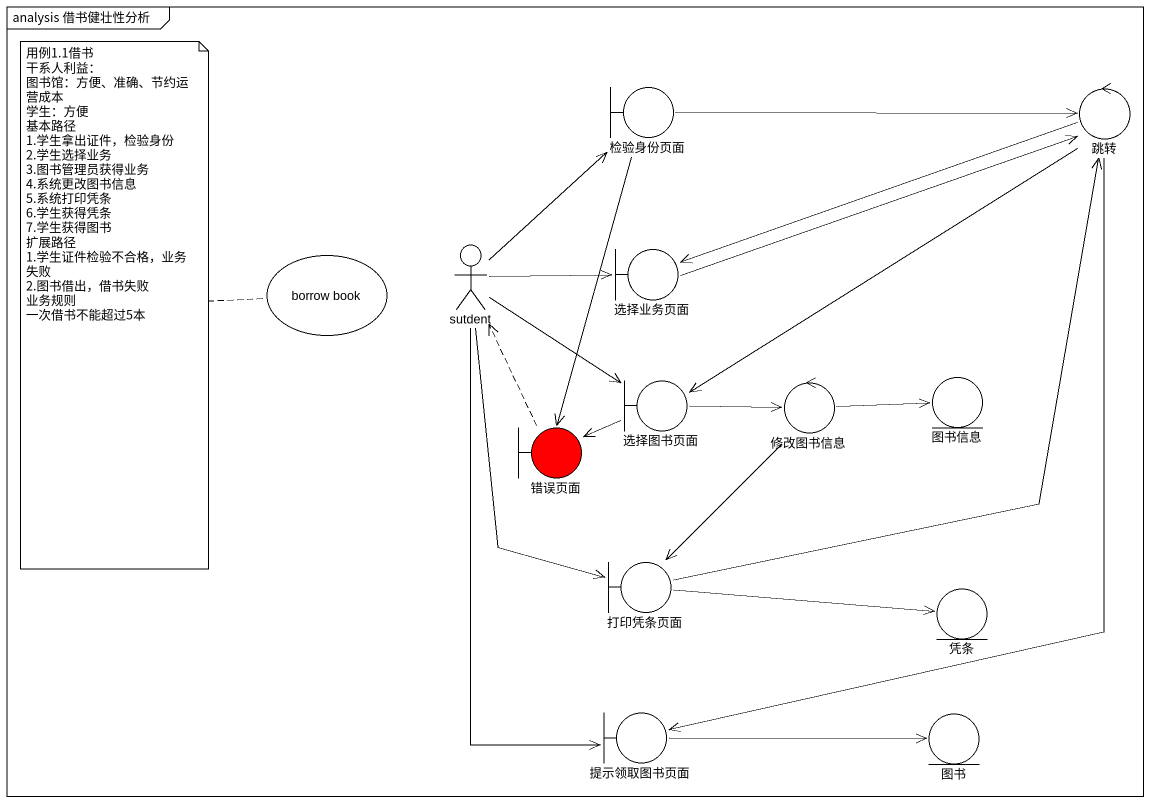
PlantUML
@startuml
mainframe analysis 借书健壮性分析
boundary 检验身份页面
control 跳转
usecase "borrow book" as borrow_book
actor sutdent
boundary 选择业务页面
boundary 选择图书页面
control 修改图书信息
entity 图书信息
boundary 错误页面 #FF0000
boundary 打印凭条页面
entity 凭条
boundary 提示领取图书页面
entity 图书
检验身份页面 -right-> 跳转
检验身份页面 --> 错误页面
跳转 -left-> 选择业务页面
跳转 --> 选择图书页面
跳转 --> 提示领取图书页面
sutdent -up-> 检验身份页面
sutdent -right-> 选择业务页面
sutdent --> 选择图书页面
sutdent --> 打印凭条页面
sutdent --> 提示领取图书页面
选择业务页面 -right-> 跳转
选择图书页面 -right-> 修改图书信息
选择图书页面 -left-> 错误页面
修改图书信息 -right-> 图书信息
修改图书信息 --> 打印凭条页面
错误页面 .up.> sutdent
打印凭条页面 -up-> 跳转
打印凭条页面 -right-> 凭条
提示领取图书页面 -right-> 图书
note left of borrow_book
  用例1.1借书
  干系人利益：
  图书馆：方便、准确、节约运营成本
  学生：方便
  基本路径
  1.学生拿出证件，检验身份
  2.学生选择业务
  3.图书管理员获得业务
  4.系统更改图书信息
  5.系统打印凭条
  6.学生获得凭条
  7.学生获得图书
  扩展路径
  1.学生证件检验不合格，业务失败
  2.图书借出，借书失败
  业务规则
  一次借书不能超过5本
end note
@enduml
